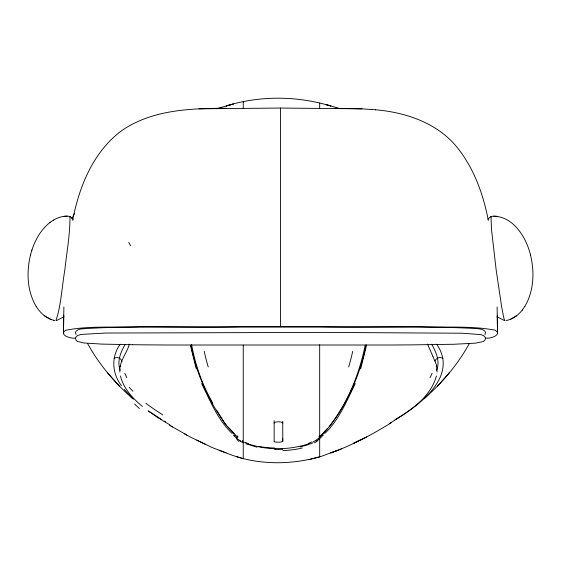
<?xml version="1.0" encoding="UTF-8"?>
<svg xmlns="http://www.w3.org/2000/svg" width="561" height="561" viewBox="0 0 561 561"><rect width="100%" height="100%" fill="white"/><g stroke="black" fill="none" stroke-linecap="round" stroke-linejoin="round"><path stroke-width="0.84" d="M243.243 102.607L243.243 108.42M319.679 456.395L319.679 456.871C294.932 463.772 268.242 464.845 243.243 458.603L243.243 442.51M323.445 434.915L319.679 438.73L319.679 456.913M319.679 344.784L319.679 437.18L319.216 437.65M319.679 108.624L319.679 103.007M319.679 456.752L309.062 459.592M63.709 315.142L63.498 333.017L63.877 307.014M437.04 371.999L436.437 364.804L432.854 356.27M129.388 344.124C126.709 353.605 118.939 361.663 119.865 371.999M30.582 254.666C26.297 271.833 27.012 291.138 36.297 306.601M120.271 344.188C110.98 356.628 111.99 373.626 121.471 385.68M366.081 344.699C360.295 374.103 347.876 402.791 329.461 426.465M366.431 345.513L360.681 368.836M365.106 345.604C358.858 376.158 346.186 406.48 326.06 430.497M72.664 220.389C79.164 186.589 93.14 151.898 121.569 130.741C151.968 109.64 190.565 108.35 226.23 108.28M436.43 375.982C430.042 398.78 408.127 411.97 389.208 423.646M31.886 250.178C35.35 239.526 41.17 229.274 50.132 222.324M436.76 370.316C440.062 361.277 436.227 352.084 431.675 344.3M30.504 254.946L31.956 249.904M491.443 216.89L491.022 216.357L491.513 229.582L496.205 270.269L501.702 307.155L503.792 317.863L504.704 320.689L505.019 320.359M355.267 383.612C346.628 401.038 339.096 419.958 324.7 433.562M71.808 218.706L74.48 213.362M484.977 334.531C487.432 329.826 480.062 328.725 476.899 328.627C424.586 325.534 372.083 328.164 319.728 326.958L241.272 326.958C188.237 328.529 134.956 325.121 81.983 328.865C79.248 328.893 73.708 330.808 76.001 334.489M69.557 216.89L69.978 216.357L73.161 219.246M55.981 320.359C61.002 306.362 61.976 286.278 64.796 270.269C66.717 252.366 70.132 234.365 69.978 216.357M125.208 344.363C120.594 352.098 116.926 361.34 120.152 370.316M524.703 306.601C533.988 291.138 534.703 271.833 530.418 254.666M469.41 343.388C457.916 364.454 442.054 382.911 424.13 398.759M506.281 320.534C512.775 319.265 518.413 315.072 522.396 309.903M522.277 310.079L524.837 306.39M324.391 431.711L319.679 437.18L325.541 431.023M437.419 386.326L449.613 372.448M324.56 431.535L324.896 431.178M325.064 431.002L325.534 430.518M325.653 430.392L326.025 430.014M326.768 429.249L327.659 428.338M321.614 434.733L321.151 435.203M487.839 219.246L491.022 216.357M318.466 438.358L315.969 440.287A56.78 10.659 -9.1 0 1 314.819 441.03L312.954 442.019M319.679 438.73L318.382 439.733M53.302 220.185C57.93 217.416 63.4 215.74 68.835 216.23M49.943 222.465L53.463 220.066M516.793 315.612L510.545 319.265M391.375 422.685C372.146 434.558 352.084 445.385 330.724 452.923L341.6 448.842M317.196 440.539L315.997 441.262M395.056 419.691C419.481 405.323 458.87 376.073 436.612 344.131M56.296 320.689L63.94 316.748M366.67 436.984L353.879 443.078L362.097 439.214M312.828 442.867L306.608 445.231L300.135 446.935M309.679 443.478C289.181 450.35 265.711 450.848 245.48 442.811M337.049 450.532L320.254 456.738M216.728 108.673L233.341 104.03L226.069 106.001C259.876 95.405 297 95.791 330.836 106.001L325.352 104.416L340.176 108.673M220.887 108.028L221.63 107.824M485.924 338.038C489.543 339.068 502.81 334.931 495.188 330.212C471.079 325.569 446.009 327.799 421.542 326.768A235.129 9.761 0 0 0 414.614 326.726L146.386 326.726A235.129 9.761 0 0 0 139.458 326.768C114.956 327.855 89.788 325.471 65.665 330.282C58.337 335.127 71.57 338.97 75.076 338.038M375.407 109.795L375.561 109.781C406.767 112.459 439.256 123.623 458.751 149.485C474.655 170.046 483.407 195.102 488.336 220.389M492.165 216.23C512.859 215.403 526.204 237.128 530.496 254.946M67.131 216.146L64.045 216.329M282.162 449.024L282.618 449.01M198.987 108.834L280.5 108.049L362.013 108.834M132.438 344.713L101.758 344.096L83.624 342.96L77.285 341.347L76.051 340.029L75.426 337.792L77.432 335.555L81.191 334.426L105.517 333.038L323.683 332.4L462.18 333.227L480.861 334.622L484.01 335.836L485.588 337.869L484.886 340.155L483.372 341.544L475.553 343.157L453.898 344.265L412.51 344.868A250.332 10.393 0 0 1 388.815 345.008L172.185 345.008A228.664 9.495 0 0 1 132.403 344.72M275.227 449.088L274.287 449.073M334.77 108.28L361.887 108.841L375.561 109.781M496.955 216.329L493.869 216.146M54.719 320.534L53.491 320.247M257.029 447.187L246.216 443.856M236.798 456.78L243.243 458.653L232.815 455.497L219.078 450.259M36.163 306.39C39.691 312.028 44.635 317.056 50.953 319.433M50.672 319.349L53.632 320.289M226.146 452.909L211.827 447.39L196.806 440.112M205.677 444.487L190.102 436.914L169.45 425.147M50.455 319.265L44.207 315.612M497.06 316.748L504.704 320.689M170.965 426.037L172.515 426.914M169.948 424.929L158.518 418.05L148.56 411.213M184.267 433.667L187.037 435.273M164.282 421.129L165.523 421.851M240.802 441.205L240.066 440.764M161.856 419.691L148.041 410.722M240.01 440.729L236.777 438.344L233.46 434.915M142.396 406.43C132.726 398.443 123.518 388.521 120.475 375.982M133.567 399.271L124.261 389.467M87.502 343.388C98.995 364.454 114.851 382.911 132.775 398.759M235.978 435.406L235.522 434.964M237.675 437.636L225.129 424.004L216.588 410.007M230.718 429.845L227.696 426.732M231.013 430.14L234.189 433.548M232.205 433.562C217.815 419.951 210.298 401.024 201.637 383.612M226.791 425.764C208.951 402.167 196.441 374.131 190.894 345.022M107.298 372.448L119.493 386.326M242.359 440.455L243.243 441.682L243.243 345.113M212.885 403.233C202.318 385.105 195.326 365.106 191.574 344.489M432.804 356.179L427.503 344.075M196.231 368.836L190.481 345.513M497.123 307.028L497.502 333.017L497.291 315.142M243.25 101.836L243.243 102.481M274.147 441.388A4.334 0.806 -1.4 0 0 278.081 442.201A4.334 0.806 -1.4 0 0 282.779 441.325L282.744 421.36M282.744 438.793L282.744 441.325M280.5 108.028L280.5 326.488M274.161 420.589L274.161 441.388M120.734 365.912A5.098 4.986 10.8 0 1 120.103 366.48M113.981 358.458A5.098 4.986 10.8 0 1 121.982 361.536M436.802 366.48A5.098 4.986 -10.8 0 1 436.17 365.912M435.063 361.039A5.098 4.986 -10.8 0 1 442.924 358.458M162.781 414.909A188.103 27.545 23.3 0 1 145.909 403.324M132.964 391.255A401.641 80.44 15.8 0 1 129.24 387.349M126.842 377.63A512.354 103.385 16.8 0 1 124.801 373.31M139.409 408.464A199.828 31.654 20.6 0 1 134.619 403.962M432.103 373.31A512.354 103.385 -16.8 0 1 430.063 377.63M242.443 442.461A53.842 10.238 9.5 0 1 240.108 441.149M248.228 443.772A51.289 10.54 8.1 0 1 245.136 442.496M237.205 435.757A256.812 31.283 25.3 0 1 238.06 436.942M208.229 366.992A247.696 82.586 -82.3 0 1 204.197 351.319M274.476 447.994A38.358 12.251 0.6 0 1 258.404 446.388M282.204 449.221A54.193 20.084 -0.4 0 1 275.199 449.284M302.19 447.973A38.835 13.913 -0.5 0 1 282.947 450.56M317.196 441.241A53.491 11.557 -6.4 0 1 314.258 442.895M318.487 439.726A65.09 12.111 -9.8 0 1 317.323 440.525M318.851 436.942A256.812 31.283 -25.3 0 1 319.7 435.757M352.708 351.319A247.696 82.586 82.3 0 1 348.683 366.992M319.49 437.622A130.93 25.308 -8.1 0 1 318.76 438.33M311.706 441.977A51.535 11.108 -5.9 0 1 308.326 443.386M244.484 442.804A49.508 10.245 7.6 0 1 242.359 441.654M238.881 441.367A78.372 15.301 7.6 0 1 236.097 437.447M321.909 435.182A136.975 28.309 -4 0 1 321.46 435.652M234.203 436.107A77.881 15.925 4.5 0 1 234.168 435.469M130.608 245.739A304.539 1.059 61.7 0 1 128.764 242.324M274.084 423.113A4.39 1.227 0.2 0 1 278.305 421.823A4.39 1.227 0.2 0 1 282.856 423.05"/></g></svg>
